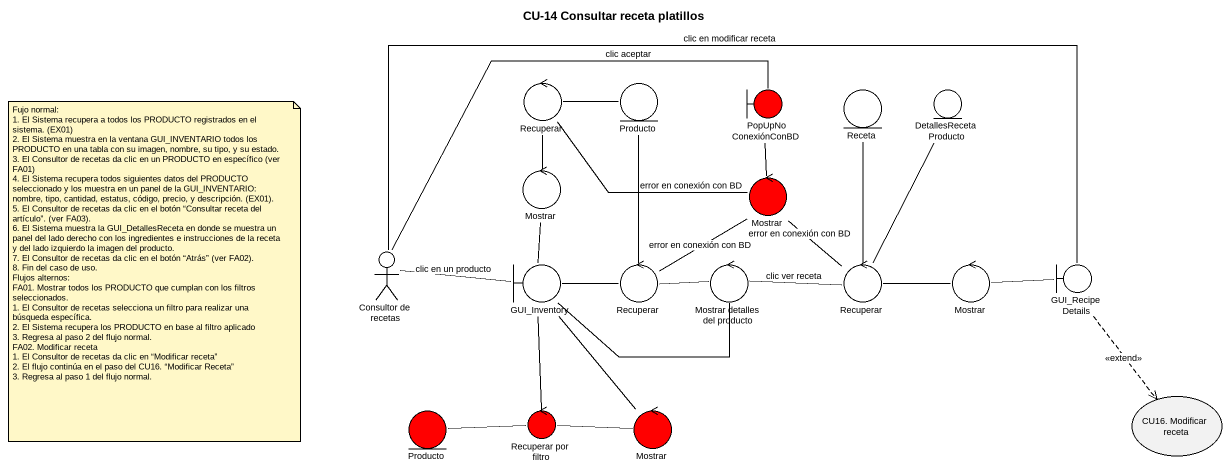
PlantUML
@startuml
title CU-14 Consultar receta platillos
control Recuperar
entity Producto
boundary PopUpNoConexiónConBD #FF0000
entity Receta
entity DetallesRecetaProducto
control Mostrar
control "Mostrar" as Mostrar_2 #FF0000
actor "Consultor de recetas" as Consultor_de_recetas
boundary GUI_Inventory
control "Recuperar" as Recuperar_2
control "Mostrar detalles del producto" as Mostrar_detalles_del
control "Recuperar" as Recuperar_3
control "Mostrar" as Mostrar_3
boundary GUI_RecipeDetails
entity "Producto" as Producto_2 #FF0000
control "Recuperar por filtro" as Recuperar_por_filtro #FF0000
control "Mostrar" as Mostrar_4 #FF0000
usecase "CU16. Modificar receta" as CU16_Modificar_receta
Recuperar -- Mostrar
Recuperar -right- Mostrar_2 : error en conexión con BD
Producto -left- Recuperar
Receta -- Recuperar_3
DetallesRecetaProducto -- Recuperar_3
Mostrar -- GUI_Inventory
Mostrar_2 -up- PopUpNoConexiónConBD
Consultor_de_recetas -right- PopUpNoConexiónConBD : clic aceptar
Consultor_de_recetas -right- GUI_Inventory : clic en un producto
Consultor_de_recetas -right- GUI_RecipeDetails : clic en modificar receta
GUI_Inventory -right- Recuperar_2
GUI_Inventory -- Recuperar_por_filtro
Recuperar_2 -up- Producto
Recuperar_2 -up- Mostrar_2 : error en conexión con BD
Recuperar_2 -right- Mostrar_detalles_del
Mostrar_detalles_del -left- GUI_Inventory
Mostrar_detalles_del -right- Recuperar_3 : clic ver receta
Recuperar_3 -up- Mostrar_2 : error en conexión con BD
Recuperar_3 -right- Mostrar_3
Mostrar_3 -right- GUI_RecipeDetails
GUI_RecipeDetails ..> CU16_Modificar_receta : <<extend>>
Producto_2 -right- Recuperar_por_filtro
Recuperar_por_filtro -right- Mostrar_4
Mostrar_4 -up- GUI_Inventory
note as N1
  Fujo normal:
  1. El Sistema recupera a todos los PRODUCTO registrados en el sistema. (EX01)
  2. El Sistema muestra en la ventana GUI_INVENTARIO todos los PRODUCTO en una tabla con su imagen, nombre, su tipo, y su estado.
  3. El Consultor de recetas da clic en un PRODUCTO en específico (ver FA01)
  4. El Sistema recupera todos siguientes datos del PRODUCTO seleccionado y los muestra en un panel de la GUI_INVENTARIO: nombre, tipo, cantidad, estatus, código, precio, y descripción. (EX01).
  5. El Consultor de recetas da clic en el botón “Consultar receta del artículo”. (ver FA03).
  6. El Sistema muestra la GUI_DetallesReceta en donde se muestra un panel del lado derecho con los ingredientes e instrucciones de la receta y del lado izquierdo la imagen del producto.
  7. El Consultor de recetas da clic en el botón “Atrás” (ver FA02).
  8. Fin del caso de uso.
  Flujos alternos:
  FA01. Mostrar todos los PRODUCTO que cumplan con los filtros seleccionados.
  1. El Consultor de recetas selecciona un filtro para realizar una búsqueda específica.
  2. El Sistema recupera los PRODUCTO en base al filtro aplicado
  3. Regresa al paso 2 del flujo normal.
  FA02. Modificar receta
  1. El Consultor de recetas da clic en “Modificar receta”
  2. El flujo continúa en el paso del CU16. “Modificar Receta”
  3. Regresa al paso 1 del flujo normal.
end note
@enduml
